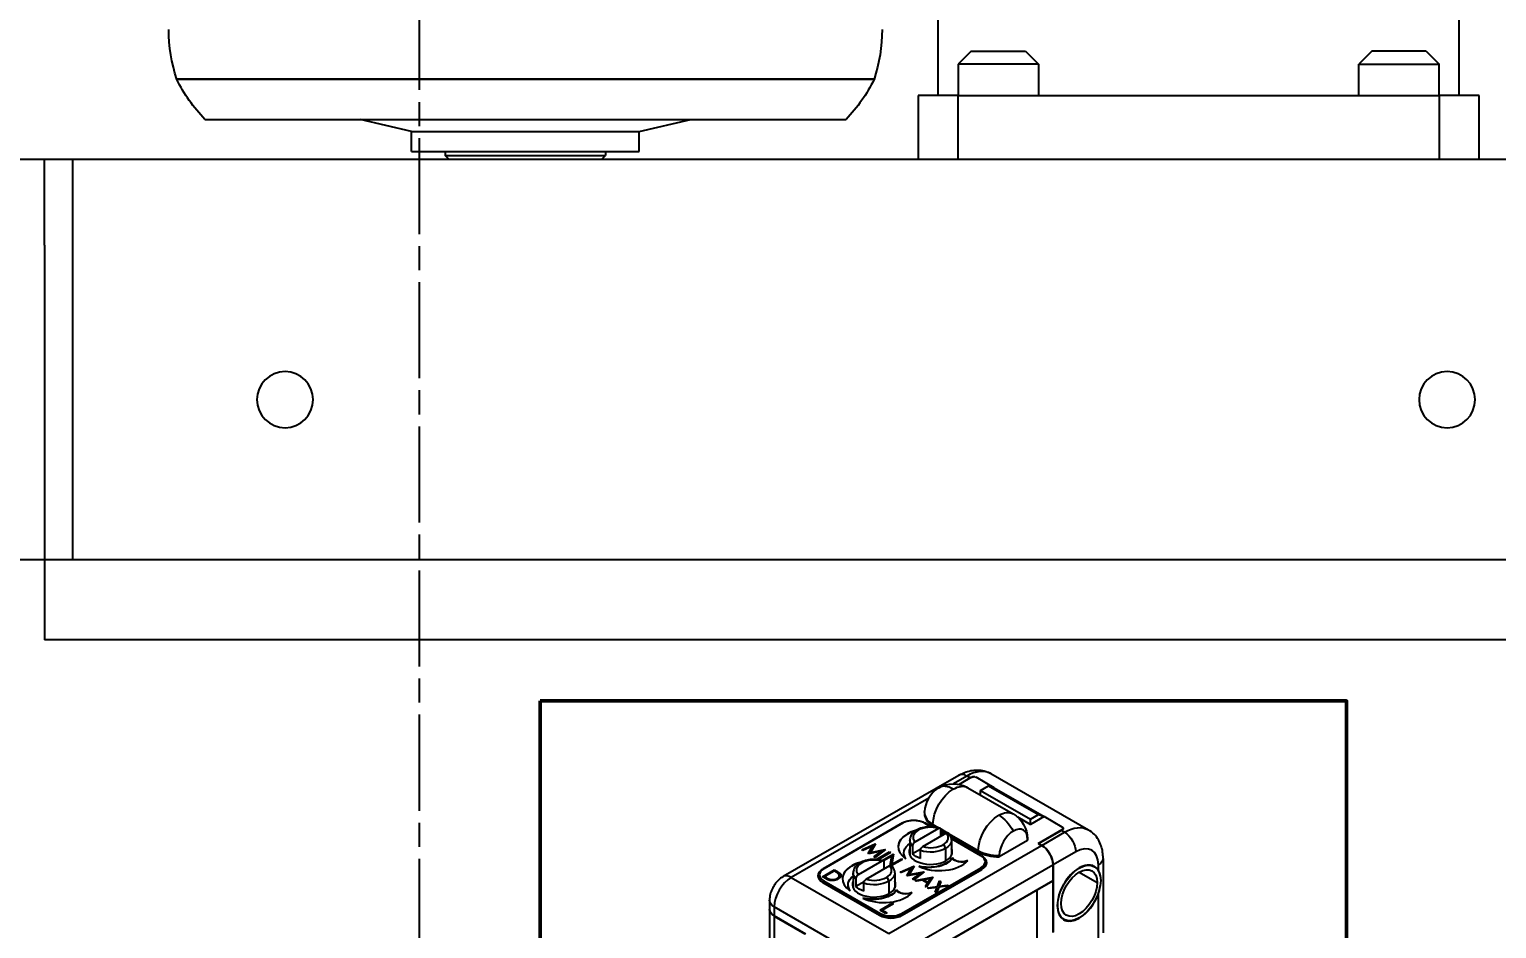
# Model space of a CAD drawing. Header units: millimetres. Extents: x -383313 to -161684, y -117025 to 99224.
# Drawn here: x -343340.9 to -343157.8, y -8538.1 to -8425.8 of the extents above; entities that cross this region are included whole.
import ezdxf

# ---------------------------------------------------------------- set-up
doc = ezdxf.new("R2010")
doc.units = ezdxf.units.MM
doc.header["$MEASUREMENT"] = 0
doc.linetypes.add('AM_ISO08W050', pattern=[18, 12, -1.5, 3, -1.5])
doc.linetypes.add('DASHED', pattern=[0.75, 0.5, -0.25])
doc.layers.get('Defpoints').update_dxf_attribs({"color": 31})
for name, color, linetype in [('001__КОНСТРУКТИВ__размеры внутр.', 7, 'Continuous'), ('PV-2BB', 7, 'Continuous'), ('PV-55E8', 7, 'Continuous'), ('Робот', 30, 'Continuous')]:
    doc.layers.add(name, color=color, linetype=linetype)
doc.layers.add('AM_7', color=4, linetype='AM_ISO08W050', lineweight=25)
doc.styles.add('PSTUDIO', font='arial.ttf')
doc.dimstyles.new('PS_TICK', dxfattribs={"dimscale": 100, "dimtxt": 2.5, "dimasz": 1, "dimexe": 2, "dimexo": 2, "dimgap": 1, "dimtad": 1, "dimdec": 0, "dimzin": 0, "dimdsep": 46, "dimtxsty": 'PSTUDIO', "dimblk": 'ARCHTICK', "dimcen": 2, "dimdle": 1.5, "dimse1": 1, "dimse2": 1, "dimadec": 0, "dimazin": 0, "dimtfac": 1, "dimtdec": 0, "dimtix": 1, "dimtmove": 1, "dimatfit": 3, "dimldrblk": 'ARCHTICK', "dimfxl": 1, "dimtolj": 1, "dimtzin": 0, "dimarcsym": 0})

# ---------------------------------------------------------------- blocks, each defined once
blk = doc.blocks.new('*U123')
at = {"layer": 'PV-55E8', "color": 3}
for p, q in [((-1484.5, 526.62), (-1484.5, 536.62)), ((-1264.5, 536.62), (-1484.5, 536.62)), ((-1279.5, 526.62), (-1484.5, 526.62)), ((-1484.5, 487.32), (-1484.5, 526.62)), ((-1484.5, 487.32), (-1484.5, 476.62)), ((-1279.5, 476.62), (-1484.5, 476.62)), ((-1279.5, 476.62), (-1484.5, 476.62)), ((-1434, 476.62), (-1434.5, 476.12)), ((-1434.5, 476.12), (-1424.5, 476.12)), ((-1434.5, 475.62), (-1434.5, 476.12)), ((-1424.5, 476.12), (-1414.5, 476.12)), ((-1415, 476.62), (-1414.5, 476.12)), ((-1414.5, 475.62), (-1414.5, 476.12)), ((-1375.5, 468.62), (-1375.5, 476.62)), ((-1370.5, 476.62), (-1370.5, 468.62)), ((-1310.5, 468.62), (-1310.5, 476.62)), ((-1305.5, 476.62), (-1305.5, 468.62)), ((-1438.7, 475.62), (-1410.3, 475.62)), ((-1438.7, 475.62), (-1438.7, 473.12)), ((-1410.3, 475.62), (-1410.3, 473.12)), ((-1438.7, 473.12), (-1445.13, 471.62)), ((-1438.7, 473.12), (-1410.3, 473.12)), ((-1410.3, 473.12), (-1403.87, 471.62)), ((-1464.5, 471.62), (-1384.5, 471.62)), ((-1370.5, 468.62), (-1375.5, 468.62)), ((-1373, 468.62), (-1373, 413.62)), ((-1370.5, 464.72), (-1370.5, 468.62)), ((-1370.5, 468.62), (-1310.5, 468.62)), ((-1360.5, 464.72), (-1360.5, 468.62)), ((-1320.5, 468.62), (-1320.5, 464.72)), ((-1310.5, 468.62), (-1310.5, 464.72)), ((-1305.5, 468.62), (-1310.5, 468.62)), ((-1308, 468.62), (-1308, 441.12)), ((-1468, 466.62), (-1381, 466.62)), ((-1424.5, 466.62), (-1468, 466.62)), ((-1381, 466.62), (-1424.5, 466.62)), ((-1360.5, 464.72), (-1370.5, 464.72)), ((-1368.9, 463.12), (-1370.5, 464.72)), ((-1362.1, 463.12), (-1360.5, 464.72)), ((-1320.5, 464.72), (-1310.5, 464.72)), ((-1318.9, 463.12), (-1320.5, 464.72)), ((-1312.1, 463.12), (-1310.5, 464.72)), ((-1368.9, 463.12), (-1362.1, 463.12)), ((-1312.1, 463.12), (-1318.9, 463.12))]:
    blk.add_line(p, q, dxfattribs=at)
for centre in [(-1454.5, 506.62), (-1309.5, 506.62)]:
    blk.add_circle(centre, 3.5, dxfattribs=at)
for centre, start, end in [((-1450.06, 457.79), 136.2314, 153.7846), ((-1398.94, 457.79), 26.2154, 43.7686), ((-1449, 460.38), 161.8051, 180), ((-1400, 460.38), 0, 18.1949)]:
    blk.add_arc(centre, 20, start, end, dxfattribs=at)
blk = doc.blocks.new('A$Cdbab0bab')
at = {"color": 3}
for p, q in [((0, 478), (0, 520)), ((0, 520), (470, 520)), ((0, 470), (0, 478)), ((0, 470), (1865, 470))]:
    blk.add_line(p, q, dxfattribs=at)
blk = doc.blocks.new('Робот ABB IRB660_3.15 (сверху)')
at = {"layer": 'Робот'}
blk.add_circle((0, 0), 3150, dxfattribs=at)
blk = doc.blocks.new('A$Cd2819ec4')
at = {"layer": 'AM_7'}
blk.add_line((707, 0), (-708.67, 0), dxfattribs=at)
blk = doc.blocks.new('_ArchTick')
at = {"color": 0, "linetype": 'ByBlock', "const_width": 0.15}
blk.add_lwpolyline([(-0.5, -0.5), (0.5, 0.5)], dxfattribs=at)
blk = doc.blocks.new('*D253')
at = {"layer": '001__КОНСТРУКТИВ__размеры внутр.', "color": 0, "lineweight": -2, "ltscale": 100, "transparency": 16777216}
blk.add_line((-345485.51, -9217.13), (-343185.51, -9217.13), dxfattribs=at)
at = {"layer": 'Defpoints', "color": 0, "ltscale": 100, "transparency": 16777216}
for p in [(-345335.51, -8492.09), (-343335.51, -8492.09), (-343335.51, -9217.13)]:
    blk.add_point(p, dxfattribs=at)
at = {"layer": '001__КОНСТРУКТИВ__размеры внутр.', "color": 0, "lineweight": -2, "ltscale": 100, "transparency": 16777216, "xscale": 100, "yscale": 100, "zscale": 100, "rotation": 180}
blk.add_blockref('_ArchTick', (-345335.51, -9217.13), dxfattribs=at)
at = {"layer": '001__КОНСТРУКТИВ__размеры внутр.', "color": 0, "lineweight": -2, "ltscale": 100, "transparency": 16777216, "xscale": 100, "yscale": 100, "zscale": 100}
blk.add_blockref('_ArchTick', (-343335.51, -9217.13), dxfattribs=at)
at = {"layer": '001__КОНСТРУКТИВ__размеры внутр.', "color": 0, "ltscale": 100, "transparency": 16777216, "insert": (-344335.51, -8989.49), "char_height": 250, "attachment_point": 5, "style": 'PSTUDIO'}
blk.add_mtext('\\A1;2000', dxfattribs=at)
blk = doc.blocks.new('*U231')
at = {"layer": 'PV-2BB'}
for p, q in [((1321.006, 74.7, 1395.706), (1313.102, 66.796, 1379.898)), ((1321.046, 74.326, 1395.372), (1313.116, 66.396, 1379.512)), ((1321.242, 74.937, 1396.179), (1321.009, 74.703, 1395.712)), ((1321.046, 74.326, 1395.372), (1321.946, 72.527, 1394.473)), ((1321.283, 74.563, 1395.846), (1321.049, 74.33, 1395.379)), ((1321.983, 72.463, 1394.446), (1321.049, 74.33, 1395.379)), ((1324.149, 68.83, 1392.979), (1321.283, 74.563, 1395.846)), ((1331.443, 70.44, 1401.883), (1322.449, 74.937, 1397.386)), ((1330.876, 70.516, 1401.392), (1322.783, 74.563, 1397.346)), ((1322.783, 74.563, 1397.346), (1325.649, 68.83, 1394.479)), ((1324.016, 73.41, 1397.426), (1324.009, 73.403, 1397.412)), ((1329.083, 71.039, 1400.122), (1324.416, 73.373, 1397.789)), ((1329.109, 71.01, 1400.119), (1324.443, 73.343, 1397.786)), ((1324.056, 73.036, 1397.092), (1324.049, 73.03, 1397.079)), ((1324.049, 73.03, 1397.079), (1325.716, 69.696, 1395.412)), ((1325.723, 69.703, 1395.426), (1324.056, 73.036, 1397.092)), ((1324.136, 73.036, 1397.172), (1325.803, 69.703, 1395.506)), ((1324.285, 72.985, 1397.27), (1324.175, 73.204, 1397.379)), ((1324.175, 73.204, 1397.379), (1324.881, 72.851, 1397.732)), ((1324.182, 73.191, 1397.373), (1324.874, 72.845, 1397.719)), ((1324.273, 73.098, 1397.371), (1324.279, 73.104, 1397.384)), ((1324.273, 73.098, 1397.371), (1324.313, 73.017, 1397.33)), ((1324.84, 72.824, 1397.664), (1324.279, 73.104, 1397.384)), ((1324.279, 73.104, 1397.384), (1324.32, 73.023, 1397.343)), ((1324.313, 73.017, 1397.33), (1324.32, 73.023, 1397.343)), ((1324.432, 72.806, 1397.238), (1324.439, 72.813, 1397.252)), ((1324.771, 72.51, 1397.28), (1324.777, 72.516, 1397.294)), ((1324.865, 72.774, 1397.64), (1324.84, 72.824, 1397.664)), ((1324.874, 72.845, 1397.719), (1324.881, 72.851, 1397.732)), ((1324.874, 72.845, 1397.719), (1324.946, 72.702, 1397.648)), ((1324.881, 72.851, 1397.732), (1324.952, 72.709, 1397.661)), ((1324.938, 72.484, 1397.422), (1324.945, 72.491, 1397.435)), ((1324.946, 72.702, 1397.648), (1324.952, 72.709, 1397.661)), ((1325.032, 72.491, 1397.523), (1325.039, 72.498, 1397.536)), ((1325.091, 71.859, 1396.95), (1325.098, 71.866, 1396.964)), ((1325.63, 71.949, 1397.579), (1325.244, 71.563, 1396.807)), ((1325.598, 71.68, 1397.278), (1325.398, 71.48, 1396.878)), ((1325.883, 71.238, 1397.121), (1325.398, 71.48, 1396.878)), ((1325.738, 72.184, 1397.922), (1325.745, 72.191, 1397.936)), ((1327.195, 70.982, 1398.177), (1325.804, 71.677, 1397.481)), ((1326.626, 72.096, 1398.723), (1326.595, 72.16, 1398.754)), ((1326.595, 72.16, 1398.754), (1327.347, 71.714, 1399.061)), ((1326.602, 72.145, 1398.747), (1327.34, 71.707, 1399.047)), ((1327.169, 71.774, 1398.943), (1326.626, 72.096, 1398.723)), ((1326.788, 71.773, 1398.561), (1327.169, 71.774, 1398.943)), ((1326.795, 71.759, 1398.554), (1326.788, 71.773, 1398.561)), ((1326.791, 71.766, 1398.558), (1327.162, 71.768, 1398.93)), ((1327.43, 71.25, 1398.68), (1326.795, 71.759, 1398.554)), ((1326.911, 71.696, 1398.608), (1326.918, 71.703, 1398.621)), ((1326.911, 71.696, 1398.608), (1327.631, 71.12, 1398.751)), ((1327.351, 71.705, 1399.056), (1326.918, 71.703, 1398.621)), ((1326.918, 71.703, 1398.621), (1327.642, 71.123, 1398.765)), ((1326.988, 71.373, 1398.361), (1326.956, 71.437, 1398.393)), ((1326.956, 71.437, 1398.393), (1327.43, 71.25, 1398.68)), ((1326.962, 71.425, 1398.387), (1327.424, 71.244, 1398.667)), ((1327.162, 71.768, 1398.93), (1327.169, 71.774, 1398.943)), ((1327.34, 71.707, 1399.047), (1327.347, 71.714, 1399.061)), ((1327.34, 71.707, 1399.047), (1327.341, 71.705, 1399.046)), ((1327.347, 71.714, 1399.061), (1327.351, 71.705, 1399.056)), ((1325.631, 71.014, 1396.645), (1325.831, 71.214, 1397.045)), ((1326.038, 71.211, 1397.248), (1327.428, 70.515, 1397.943)), ((1327.647, 71.114, 1398.761), (1326.988, 71.373, 1398.361)), ((1327.06, 71.228, 1398.289), (1327.766, 70.875, 1398.641)), ((1327.092, 71.165, 1398.257), (1327.06, 71.228, 1398.289)), ((1327.067, 71.215, 1398.282), (1327.759, 70.869, 1398.628)), ((1327.798, 70.812, 1398.61), (1327.092, 71.165, 1398.257)), ((1327.101, 70.679, 1397.78), (1327.267, 70.846, 1398.113)), ((1327.225, 70.983, 1398.208), (1327.875, 70.658, 1398.533)), ((1327.236, 70.967, 1398.204), (1327.868, 70.652, 1398.52)), ((1327.755, 70.671, 1398.425), (1327.275, 70.91, 1398.186)), ((1327.424, 71.244, 1398.667), (1327.43, 71.25, 1398.68)), ((1327.458, 70.497, 1397.956), (1327.755, 70.671, 1398.425)), ((1327.46, 70.496, 1397.956), (1327.748, 70.664, 1398.412)), ((1327.881, 70.645, 1398.526), (1327.559, 70.457, 1398.015)), ((1327.637, 71.118, 1398.755), (1327.642, 71.123, 1398.765)), ((1327.642, 71.123, 1398.765), (1327.647, 71.114, 1398.761)), ((1327.748, 70.664, 1398.412), (1327.755, 70.671, 1398.425)), ((1327.759, 70.869, 1398.628), (1327.766, 70.875, 1398.641)), ((1327.759, 70.869, 1398.628), (1327.784, 70.819, 1398.603)), ((1327.766, 70.875, 1398.641), (1327.798, 70.812, 1398.61)), ((1327.868, 70.652, 1398.52), (1327.875, 70.658, 1398.533)), ((1327.868, 70.652, 1398.52), (1327.873, 70.64, 1398.514)), ((1327.875, 70.658, 1398.533), (1327.881, 70.645, 1398.526)), ((1329.011, 70.54, 1399.551), (1329.018, 70.546, 1399.564)), ((1325.723, 69.703, 1395.426), (1325.716, 69.696, 1395.412)), ((1325.877, 69.8, 1395.678), (1326.583, 69.448, 1396.03)), ((1326.045, 69.466, 1395.51), (1325.877, 69.8, 1395.678)), ((1325.884, 69.787, 1395.671), (1326.576, 69.441, 1396.017)), ((1325.975, 69.694, 1395.669), (1325.981, 69.701, 1395.682)), ((1325.975, 69.694, 1395.669), (1326.104, 69.436, 1395.54)), ((1326.614, 69.384, 1395.999), (1325.981, 69.701, 1395.682)), ((1325.981, 69.701, 1395.682), (1326.117, 69.43, 1395.547)), ((1326.983, 70.163, 1397.146), (1326.666, 69.847, 1396.513)), ((1327.469, 70.11, 1397.579), (1327.083, 69.725, 1396.807)), ((1327.105, 69.59, 1396.694), (1327.111, 69.597, 1396.708)), ((1328.146, 70.116, 1398.261), (1327.513, 70.432, 1397.945)), ((1327.552, 70.45, 1398.002), (1327.559, 70.457, 1398.015)), ((1327.552, 70.45, 1398.002), (1328.108, 70.172, 1398.28)), ((1327.559, 70.457, 1398.015), (1328.114, 70.179, 1398.293)), ((1327.763, 69.824, 1397.587), (1327.731, 69.888, 1397.618)), ((1327.731, 69.888, 1397.618), (1328.483, 69.442, 1397.925)), ((1327.738, 69.873, 1397.611), (1328.476, 69.435, 1397.911)), ((1328.305, 69.502, 1397.807), (1327.763, 69.824, 1397.587)), ((1328.108, 70.172, 1398.28), (1328.114, 70.179, 1398.293)), ((1328.108, 70.172, 1398.28), (1328.133, 70.122, 1398.255)), ((1328.114, 70.179, 1398.293), (1328.146, 70.116, 1398.261)), ((1328.364, 70.215, 1398.579), (1328.371, 70.221, 1398.592)), ((1328.964, 70.282, 1399.246), (1328.578, 69.896, 1398.474)), ((1328.931, 70.014, 1398.945), (1328.731, 69.814, 1398.545)), ((1329.217, 69.571, 1398.788), (1328.731, 69.814, 1398.545)), ((1330.528, 69.315, 1399.843), (1329.138, 70.011, 1399.148)), ((1330.221, 69.707, 1399.927), (1330.029, 70.09, 1400.119)), ((1330.254, 69.673, 1399.927), (1330.059, 70.063, 1400.122)), ((1330.31, 70.336, 1400.646), (1330.277, 70.302, 1400.579)), ((1330.383, 69.663, 1400.046), (1330.349, 69.63, 1399.979)), ((1330.349, 69.63, 1399.979), (1330.417, 69.495, 1399.912)), ((1330.383, 69.663, 1400.046), (1330.551, 69.326, 1399.877)), ((1331.449, 70.437, 1401.886), (1332.783, 69.77, 1402.553)), ((1333.116, 69.396, 1402.512), (1332.322, 69.793, 1402.115)), ((1325.649, 68.83, 1394.479), (1334.643, 64.333, 1398.976)), ((1326.117, 69.43, 1395.547), (1326.045, 69.466, 1395.51)), ((1326.576, 69.441, 1396.017), (1326.583, 69.448, 1396.03)), ((1326.576, 69.441, 1396.017), (1326.601, 69.391, 1395.992)), ((1326.583, 69.448, 1396.03), (1326.614, 69.384, 1395.999)), ((1326.723, 68.703, 1395.426), (1326.716, 68.696, 1395.412)), ((1326.716, 68.696, 1395.412), (1331.383, 66.363, 1397.746)), ((1326.723, 68.783, 1395.506), (1331.389, 66.45, 1397.839)), ((1331.389, 66.37, 1397.759), (1326.723, 68.703, 1395.426)), ((1327.924, 69.501, 1397.425), (1328.305, 69.502, 1397.807)), ((1327.931, 69.487, 1397.418), (1327.924, 69.501, 1397.425)), ((1327.927, 69.494, 1397.422), (1328.298, 69.496, 1397.794)), ((1328.566, 68.978, 1397.544), (1327.931, 69.487, 1397.418)), ((1328.047, 69.424, 1397.472), (1328.054, 69.431, 1397.485)), ((1328.047, 69.424, 1397.472), (1328.767, 68.848, 1397.615)), ((1328.487, 69.433, 1397.92), (1328.054, 69.431, 1397.485)), ((1328.054, 69.431, 1397.485), (1328.778, 68.851, 1397.629)), ((1328.124, 69.101, 1397.225), (1328.092, 69.164, 1397.257)), ((1328.092, 69.164, 1397.257), (1328.566, 68.978, 1397.544)), ((1328.098, 69.153, 1397.251), (1328.56, 68.971, 1397.531)), ((1328.783, 68.842, 1397.625), (1328.124, 69.101, 1397.225)), ((1328.204, 68.941, 1397.145), (1328.169, 69.01, 1397.18)), ((1328.169, 69.01, 1397.18), (1329.042, 68.323, 1397.365)), ((1328.179, 68.991, 1397.17), (1329.036, 68.316, 1397.352)), ((1328.484, 68.721, 1397.205), (1328.204, 68.941, 1397.145)), ((1328.298, 69.496, 1397.794), (1328.305, 69.502, 1397.807)), ((1328.476, 69.435, 1397.911), (1328.483, 69.442, 1397.925)), ((1328.476, 69.435, 1397.911), (1328.477, 69.433, 1397.91)), ((1328.483, 69.442, 1397.925), (1328.487, 69.433, 1397.92)), ((1328.644, 68.401, 1397.045), (1328.484, 68.721, 1397.205)), ((1328.56, 68.971, 1397.531), (1328.566, 68.978, 1397.544)), ((1328.773, 68.846, 1397.619), (1328.778, 68.851, 1397.629)), ((1328.778, 68.851, 1397.629), (1328.783, 68.842, 1397.625)), ((1328.965, 69.347, 1398.312), (1329.165, 69.547, 1398.712)), ((1329.371, 69.544, 1398.915), (1330.761, 68.849, 1399.61)), ((1330.434, 69.012, 1399.446), (1330.601, 69.179, 1399.78)), ((1330.613, 68.923, 1399.536), (1330.523, 69.102, 1399.625)), ((1330.635, 68.912, 1399.547), (1330.534, 69.113, 1399.647)), ((1330.583, 69.162, 1399.745), (1330.733, 68.863, 1399.596)), ((1330.614, 69.201, 1399.814), (1330.803, 68.822, 1399.625)), ((1330.858, 68.712, 1399.57), (1331.716, 66.996, 1398.712)), ((1333.213, 69.203, 1402.416), (1332.554, 69.532, 1402.086)), ((1333.283, 69.163, 1402.446), (1332.561, 69.524, 1402.085)), ((1332.856, 69.063, 1401.918), (1334.189, 66.396, 1400.585)), ((1333.213, 69.203, 1402.416), (1333.116, 69.396, 1402.512)), ((1333.283, 69.163, 1402.446), (1333.285, 69.166, 1402.451)), ((1334.016, 67.896, 1401.912), (1333.483, 68.963, 1402.446)), ((1334.643, 63.333, 1397.976), (1325.649, 67.83, 1393.479)), ((1328.504, 68.341, 1396.845), (1328.47, 68.41, 1396.879)), ((1328.47, 68.41, 1396.879), (1328.644, 68.401, 1397.045)), ((1328.473, 68.403, 1396.876), (1328.637, 68.394, 1397.031)), ((1329.047, 68.314, 1397.361), (1328.504, 68.341, 1396.845)), ((1328.565, 68.218, 1396.784), (1328.529, 68.291, 1396.82)), ((1328.529, 68.291, 1396.82), (1329.004, 67.881, 1396.885)), ((1328.54, 68.269, 1396.809), (1328.997, 67.874, 1396.872)), ((1328.965, 67.873, 1396.838), (1328.565, 68.218, 1396.784)), ((1328.567, 68.644, 1397.21), (1328.573, 68.65, 1397.224)), ((1328.567, 68.644, 1397.21), (1328.693, 68.392, 1397.084)), ((1328.573, 68.65, 1397.224), (1328.699, 68.398, 1397.098)), ((1328.907, 68.388, 1397.294), (1328.573, 68.65, 1397.224)), ((1328.637, 68.394, 1397.031), (1328.644, 68.401, 1397.045)), ((1328.693, 68.392, 1397.084), (1328.699, 68.398, 1397.098)), ((1328.693, 68.392, 1397.084), (1328.9, 68.381, 1397.281)), ((1328.699, 68.398, 1397.098), (1328.907, 68.388, 1397.294)), ((1328.759, 67.831, 1396.59), (1328.965, 67.873, 1396.838)), ((1328.796, 67.758, 1396.553), (1328.759, 67.831, 1396.59)), ((1328.762, 67.826, 1396.587), (1328.958, 67.866, 1396.825)), ((1329.04, 67.808, 1396.848), (1328.796, 67.758, 1396.553)), ((1328.9, 68.381, 1397.281), (1328.907, 68.388, 1397.294)), ((1328.958, 67.866, 1396.825), (1328.965, 67.873, 1396.838)), ((1328.997, 67.874, 1396.872), (1329.232, 67.923, 1397.155)), ((1328.997, 67.874, 1396.872), (1329.004, 67.881, 1396.885)), ((1329.004, 67.881, 1396.885), (1329.239, 67.929, 1397.168)), ((1329.036, 68.316, 1397.352), (1329.042, 68.323, 1397.365)), ((1329.036, 68.316, 1397.352), (1329.037, 68.314, 1397.351)), ((1329.497, 67.414, 1396.911), (1329.04, 67.808, 1396.848)), ((1329.042, 68.323, 1397.365), (1329.047, 68.314, 1397.361)), ((1329.073, 67.809, 1396.882), (1329.079, 67.816, 1396.895)), ((1329.073, 67.809, 1396.882), (1329.454, 67.48, 1396.934)), ((1329.276, 67.856, 1397.132), (1329.079, 67.816, 1396.895)), ((1329.079, 67.816, 1396.895), (1329.46, 67.487, 1396.947)), ((1329.232, 67.923, 1397.155), (1329.239, 67.929, 1397.168)), ((1329.232, 67.923, 1397.155), (1329.266, 67.854, 1397.121)), ((1329.239, 67.929, 1397.168), (1329.276, 67.856, 1397.132)), ((1330.316, 68.496, 1398.812), (1330, 68.18, 1398.18)), ((1330.378, 67.945, 1398.323), (1330.384, 67.952, 1398.336)), ((1330.802, 68.444, 1399.246), (1330.416, 68.058, 1398.474)), ((1331.696, 66.756, 1398.452), (1330.832, 68.483, 1399.316)), ((1331.726, 66.73, 1398.456), (1330.841, 68.5, 1399.341)), ((1330.865, 68.598, 1399.463), (1331.683, 66.963, 1398.646)), ((1333.231, 68.311, 1401.543), (1333.349, 68.43, 1401.779)), ((1333.349, 68.43, 1401.779), (1334.816, 65.496, 1400.312)), ((1333.349, 68.43, 1401.779), (1333.816, 68.196, 1402.012)), ((1333.816, 68.196, 1402.012), (1335.283, 65.263, 1400.546)), ((1333.816, 68.196, 1402.012), (1334.016, 67.896, 1401.912)), ((1334.016, 67.896, 1401.912), (1335.483, 64.963, 1400.446)), ((1334.237, 68.396, 1402.634), (1337.104, 62.663, 1399.767)), ((1324.913, 67.593, 1392.506), (1333.313, 63.393, 1396.706)), ((1334.243, 62.933, 1397.176), (1324.916, 67.596, 1392.512)), ((1329.454, 67.48, 1396.934), (1329.46, 67.487, 1396.947)), ((1329.454, 67.48, 1396.934), (1329.479, 67.429, 1396.908)), ((1329.46, 67.487, 1396.947), (1329.497, 67.414, 1396.911)), ((1331.716, 66.996, 1398.712), (1331.683, 66.963, 1398.646)), ((1331.389, 66.37, 1397.759), (1331.383, 66.363, 1397.746)), ((1331.763, 66.329, 1398.092), (1331.757, 66.322, 1398.079)), ((1332.519, 65.945, 1398.464), (1332.486, 65.911, 1398.397)), ((1334.146, 65.081, 1399.227), (1332.486, 65.911, 1398.397)), ((1334.305, 66.119, 1400.424), (1334.683, 65.363, 1400.046)), ((1334.146, 65.081, 1399.227), (1334.179, 65.115, 1399.294)), ((1334.189, 65.123, 1399.312), (1334.156, 65.09, 1399.246)), ((1334.683, 65.363, 1400.046), (1334.816, 65.496, 1400.312)), ((1335.483, 64.963, 1400.446), (1334.683, 65.363, 1400.046)), ((1334.816, 65.496, 1400.312), (1335.283, 65.263, 1400.546)), ((1335.283, 65.263, 1400.546), (1335.483, 64.963, 1400.446)), ((1334.543, 64.533, 1399.076), (1334.643, 64.333, 1398.976)), ((1334.543, 64.533, 1399.076), (1335.949, 63.83, 1399.779)), ((1334.549, 64.52, 1399.069), (1334.553, 64.523, 1399.076)), ((1334.553, 64.523, 1399.076), (1335.886, 63.856, 1399.742)), ((1334.553, 64.523, 1399.076), (1334.649, 64.33, 1398.979)), ((1334.649, 64.33, 1398.979), (1335.983, 63.663, 1399.646)), ((1336.016, 63.896, 1399.912), (1335.483, 64.963, 1400.446)), ((1332, 62.08, 1394.08), (1333.313, 63.393, 1396.706)), ((1332.006, 62.077, 1394.083), (1333.319, 63.39, 1396.709)), ((1334.649, 63.33, 1397.979), (1332.933, 61.613, 1394.547)), ((1333.313, 63.393, 1396.706), (1333.309, 63.4, 1396.709)), ((1333.316, 63.396, 1396.712), (1333.319, 63.39, 1396.709)), ((1333.319, 63.39, 1396.709), (1334.239, 62.93, 1397.169)), ((1334.643, 63.333, 1397.976), (1334.243, 62.933, 1397.176)), ((1335.983, 62.663, 1398.646), (1334.649, 63.33, 1397.979)), ((1335.983, 63.663, 1399.646), (1335.886, 63.856, 1399.742)), ((1335.949, 63.83, 1399.779), (1335.946, 63.826, 1399.771)), ((1336.024, 63.821, 1399.846), (1336.005, 63.802, 1399.807)), ((1334.239, 62.93, 1397.169), (1332.926, 61.616, 1394.542)), ((1334.236, 62.936, 1397.172), (1334.239, 62.93, 1397.169)), ((1333.733, 61.476, 1395.209), (1333.739, 61.463, 1395.202)), ((1333.809, 62.11, 1395.919), (1333.816, 62.096, 1395.912)), ((1335.616, 61.996, 1397.612), (1336.149, 60.93, 1397.079)), ((1336.42, 61.476, 1397.896), (1336.426, 61.463, 1397.889)), ((1334.436, 60.836, 1395.272), (1334.443, 60.823, 1395.266)), ((1334.715, 59.395, 1394.11), (1335.919, 60.599, 1396.517)), ((1337.023, 61.289, 1398.312), (1335.123, 59.389, 1394.512)), ((1336.436, 60.938, 1397.374), (1336.429, 60.93, 1397.36)), ((1336.514, 61.194, 1397.707), (1336.649, 61.33, 1397.979))]:
    blk.add_line(p, q, dxfattribs=at)
at = {"layer": 'PV-2BB', "extrusion": (0.57735, 0.57735, -0.57735)}
for centre, start, end in [((-892.736, 1715.434), 0, 2.19472), ((-892.736, 1715.434), 57.80528, 60), ((-892.736, 1715.434), 60, 120), ((-895.565, 1713.801), 120, 180)]:
    blk.add_arc(centre, 1.8, start, end, dxfattribs=at)
at = {"layer": 'PV-2BB', "extrusion": (-0.57735, -0.57735, 0.57735)}
for centre, major_axis, start_param, end_param in [((1321.713, 73.993, 1395.706), (-0.707, 0.707), -0.007071, 0.785398), ((1322.283, 74.063, 1396.346), (-1.061, 0, -1.061), -2.356194, -0.785398), ((1322.449, 74.23, 1396.679), (0, 0.707, 0.707), -0.785398, 0), ((1324.716, 72.696, 1397.412), (-0.707, 0.707), 0, 0.785398), ((1324.749, 72.73, 1397.479), (-0.651, 0.651), -0.785398, 0.785398), ((1326.403, 70.874, 1397.277), (-1.397, 1.397), -0.785398, 0.715866), ((1326.396, 70.867, 1397.264), (-1.397, 1.397), -0.785398, -0.007159), ((1326.249, 70.73, 1396.979), (-0.955, 0.955), -0.273013, 2.356194), ((1326.396, 70.867, 1397.264), (-1.397, 1.397), -1.083985, -0.785398), ((1326.403, 70.874, 1397.277), (-1.397, 1.397), -1.103015, -0.785398), ((1326.616, 71.096, 1397.712), (-0.778, 0.778), -2.032383, 0.461587), ((1326.687, 70.305, 1396.993), (1.397, -1.397), -2.286662, -0.467781), ((1326.616, 71.096, 1397.712), (0.778, -0.778), -2.032383, -0.785398), ((1326.616, 71.096, 1397.712), (0.778, -0.778), -0.785398, 0.461587), ((1329.676, 69.229, 1398.906), (-1.397, 1.397), -0.785398, 0.715866), ((1329.67, 69.223, 1398.892), (-1.397, 1.397), -0.785398, -0.007159), ((1329.67, 69.223, 1398.892), (-1.397, 1.397), -1.083985, -0.785398), ((1329.676, 69.229, 1398.906), (-1.397, 1.397), -1.103015, -0.785398), ((1329.416, 70.396, 1399.812), (-0.651, 0.651), -2.356194, -0.785398), ((1331.149, 69.93, 1401.079), (-0.88, 0, -0.88), -2.310972, -0.830621), ((1326.383, 69.363, 1395.746), (0.707, -0.707), -2.356194, -0.785398), ((1326.416, 69.396, 1395.812), (0.651, -0.651), -2.356194, -0.785398), ((1326.249, 70.73, 1396.979), (0.955, -0.955), -0.785398, 0.273013), ((1326.916, 70.296, 1397.212), (0, 0.141, 0.141), -2.356194, -0.785398), ((1329.583, 69.063, 1398.646), (-0.955, 0.955), -0.273013, 2.356194), ((1329.949, 69.43, 1399.379), (-0.778, 0.778), -2.032383, 0.461587), ((1331.549, 69.03, 1400.579), (-1.273, 1.273), 0, 0.785398), ((1331.583, 69.063, 1400.646), (-1.273, 1.273), 0, 0.785398), ((1331.449, 69.73, 1401.179), (0, 0.707, 0.707), -0.313001, 0.007071), ((1331.583, 69.063, 1400.646), (0, 1.273, 1.273), -0.785398, 0), ((1332.783, 69.063, 1401.846), (0, 0.707, 0.707), -0.785398, 0), ((1329.96, 68.661, 1398.621), (1.397, -1.397), -2.286662, -0.467781), ((1329.949, 69.43, 1399.379), (0.778, -0.778), -2.032383, -0.785398), ((1329.949, 69.43, 1399.379), (0.778, -0.778), -0.785398, 0.461587), ((1330.249, 68.63, 1398.879), (0, 0.141, 0.141), -2.356194, -0.785398), ((1332.116, 68.396, 1400.512), (2.121, 0, 2.121), 0, 0.785398), ((1332.213, 68.203, 1400.416), (-2.121, 0, -2.121), -2.392869, -2.356194), ((1333.349, 69.03, 1402.379), (-0.141, 0.141), -2.356194, -0.785398), ((1329.583, 69.063, 1398.646), (0.955, -0.955), -0.785398, 0.273013), ((1332.883, 66.363, 1399.246), (1.273, -1.273), -2.356194, -1.549185), ((1332.916, 66.396, 1399.312), (1.273, -1.273), -2.356194, -1.549185), ((1331.049, 67.03, 1398.079), (0.707, -0.707), -0.785398, 0), ((1331.083, 67.063, 1398.146), (0.651, -0.651), -0.785398, 0.785398), ((1333.349, 65.53, 1398.879), (-0.88, 0, -0.88), -2.356194, -0.785398), ((1333.349, 65.53, 1398.879), (0.88, 0, 0.88), -0.785398, 0.785398), ((1332.883, 66.363, 1399.246), (1.273, -1.273), -0.021612, 0), ((1332.916, 66.396, 1399.312), (1.273, -1.273), -0.021612, 0), ((1334.316, 63.996, 1398.312), (0, 0.707, 0.707), -2.356194, -0.785398), ((1335.883, 63.963, 1399.846), (0.141, -0.141), -0.785398, 0.785398), ((1335.083, 61.463, 1396.546), (-1.358, 0, -1.358), -2.356194, 0.785398), ((1335.316, 61.996, 1397.312), (1.414, 0, 1.414), -0.785398, 0.785398), ((1335.076, 61.476, 1396.552), (-1.344, 0, -1.344), -0.780149, 0), ((1335.076, 61.476, 1396.552), (-1.358, 0, -1.358), 0.007366, 0.785398), ((1335.076, 61.476, 1396.552), (1.344, 0, 1.344), 0, 0.780149), ((1335.083, 61.463, 1396.546), (1.358, 0, 1.358), -0.301992, 0.785398), ((1335.076, 61.476, 1396.552), (1.358, 0, 1.358), -0.637352, -0.007366), ((1335.076, 61.476, 1396.552), (1.358, 0, 1.358), -2.356194, -2.350972), ((1335.083, 61.463, 1396.546), (1.358, 0, 1.358), -2.356194, -1.268805)]:
    blk.add_ellipse(centre, major_axis=major_axis, ratio=0.57735, start_param=start_param, end_param=end_param, dxfattribs=at)
at = {"layer": 'PV-2BB', "extrusion": (0.57735, 0.57735, -0.57735)}
for centre, major_axis, start_param, end_param in [((1321.716, 73.996, 1395.712), (-0.707, 0.707), -0.785398, 0), ((1321.949, 74.23, 1396.179), (-0.707, 0.707), -0.785398, 0), ((1324.723, 72.703, 1397.426), (-0.707, 0.707), -0.785398, 0), ((1324.416, 73.316, 1397.732), (0, 0.0566, 0.0566), 0, 0.785398), ((1324.109, 73.01, 1397.119), (0.0566, 0, 0.0566), -2.356194, -0.785398), ((1326.203, 70.761, 1396.964), (-1.105, 1.105), -0.416335, 0.648715), ((1326.196, 70.754, 1396.95), (-1.105, 1.105), -0.377771, 0), ((1326.349, 70.83, 1397.179), (-0.919, 0.919), -1.057992, -0.512804), ((1326.549, 71.03, 1397.579), (-0.919, 0.919), -0.512804, 0), ((1326.434, 71.494, 1397.928), (-0.431, 0.431), 0.387595, 0.678916), ((1326.203, 70.761, 1396.964), (1.105, -1.105), 0.354922, 1.987131), ((1326.196, 70.754, 1396.95), (1.105, -1.105), 0.354922, 1.940135), ((1326.549, 71.03, 1397.579), (-0.919, 0.919), -2.356194, -1.057992), ((1329.083, 70.983, 1400.066), (0, 0.0566, 0.0566), 0, 0.785398), ((1325.776, 69.676, 1395.452), (0.0566, 0, 0.0566), -2.356194, -0.785398), ((1326.389, 69.37, 1395.759), (-0.707, 0.707), -2.356194, -0.785398), ((1326.549, 71.03, 1397.579), (0.919, -0.919), 0, 0.785398), ((1327.559, 69.224, 1396.783), (-0.431, 0.431), -2.198855, -0.313608), ((1327.566, 69.231, 1396.796), (-0.431, 0.431), -2.249712, -0.313608), ((1329.476, 69.116, 1398.592), (-1.105, 1.105), -0.416335, 0.70822), ((1329.469, 69.11, 1398.579), (-1.105, 1.105), -0.377771, 0), ((1329.683, 69.163, 1398.846), (-0.919, 0.919), -1.057992, -0.512804), ((1329.883, 69.363, 1399.246), (-0.919, 0.919), -0.512804, 0), ((1329.707, 69.849, 1399.556), (0.431, -0.431), -2.742389, -2.462677), ((1330.003, 70.063, 1400.066), (0.0566, 0, 0.0566), -0.785398, 0), ((1331.583, 69.063, 1400.646), (1.273, 0, 1.273), -2.356194, -0.785398), ((1331.443, 69.733, 1401.176), (0, 0.707, 0.707), 0, 0.312847), ((1331.583, 69.063, 1400.646), (1.273, 0, 1.273), -0.785398, 0), ((1326.696, 68.756, 1395.452), (0, -0.0566, -0.0566), -2.356194, -0.785398), ((1329.476, 69.116, 1398.592), (1.105, -1.105), 0.354922, 1.987131), ((1329.469, 69.11, 1398.579), (1.105, -1.105), 0.354922, 1.940135), ((1329.883, 69.363, 1399.246), (-0.919, 0.919), -2.356194, -1.057992), ((1329.883, 69.363, 1399.246), (0.919, -0.919), 0, 0.785398), ((1330.832, 67.58, 1398.412), (-0.431, 0.431), -2.198855, -0.313608), ((1330.839, 67.586, 1398.425), (-0.431, 0.431), -2.249712, -0.313608), ((1332.916, 66.396, 1399.312), (1.273, 0, 1.273), -2.356194, -0.785398), ((1332.916, 66.396, 1399.312), (1.273, 0, 1.273), -0.785398, 0), ((1332.916, 66.396, 1399.312), (0, -1.273, -1.273), -2.356194, -1.549185), ((1331.363, 66.423, 1397.786), (0, -0.0566, -0.0566), -2.356194, -0.785398), ((1331.056, 67.036, 1398.092), (0.707, -0.707), 0, 0.785398), ((1331.669, 66.73, 1398.399), (0.0566, 0, 0.0566), -0.785398, 0), ((1334.309, 64, 1398.309), (0, -0.707, -0.707), -2.356194, -0.785398), ((1334.886, 62.856, 1397.742), (2.121, 0, 2.121), -0.785398, -0.748723), ((1335.649, 63.33, 1398.979), (0, -0.707, -0.707), -2.356194, -0.785398), ((1334.983, 62.663, 1397.646), (2.121, 0, 2.121), -0.785398, 0), ((1335.083, 61.463, 1396.546), (1.344, 0, 1.344), -2.356194, 0.785398), ((1335.083, 61.463, 1396.546), (1.131, 0, 1.131), -2.356194, 0.785398), ((1335.083, 61.463, 1396.546), (-1.344, 0, -1.344), -2.356194, 0.785398), ((1335.083, 61.463, 1396.546), (-1.131, 0, -1.131), -2.356194, 0.785398), ((1336.316, 61.996, 1398.312), (0.707, -0.707), 0, 0.785398)]:
    blk.add_ellipse(centre, major_axis=major_axis, ratio=0.57735, start_param=start_param, end_param=end_param, dxfattribs=at)
at = {"layer": 'PV-2BB'}
for points, knots in [([(1322.449, 74.937, 1397.386), (1322.34, 74.991, 1397.332), (1322.24, 75.029, 1397.269), (1322.052, 75.084, 1397.136), (1321.964, 75.1, 1397.064), (1321.795, 75.117, 1396.913), (1321.716, 75.117, 1396.833), (1321.564, 75.1, 1396.665), (1321.493, 75.084, 1396.576), (1321.359, 75.029, 1396.388), (1321.297, 74.991, 1396.288), (1321.242, 74.937, 1396.179)], [4.712389, 4.712389, 4.712389, 4.712389, 5.026548, 5.026548, 5.340708, 5.340708, 5.654867, 5.654867, 5.969026, 5.969026, 6.283185, 6.283185, 6.283185, 6.283185]), ([(1324.016, 73.41, 1397.426), (1324.03, 73.424, 1397.454), (1324.048, 73.435, 1397.483), (1324.089, 73.45, 1397.539), (1324.112, 73.454, 1397.566), (1324.163, 73.454, 1397.618), (1324.191, 73.451, 1397.642), (1324.25, 73.439, 1397.689), (1324.282, 73.43, 1397.711), (1324.347, 73.405, 1397.752), (1324.381, 73.39, 1397.771), (1324.416, 73.373, 1397.789)], [0.7853982, 0.7853982, 0.7853982, 0.7853982, 0.9424778, 0.9424778, 1.0995574, 1.0995574, 1.2566371, 1.2566371, 1.4137167, 1.4137167, 1.5707963, 1.5707963, 1.5707963, 1.5707963]), ([(1324.809, 72.453, 1397.262), (1324.8, 72.458, 1397.258), (1324.783, 72.466, 1397.249), (1324.756, 72.481, 1397.238), (1324.73, 72.497, 1397.227), (1324.704, 72.514, 1397.218), (1324.678, 72.531, 1397.209), (1324.652, 72.55, 1397.202), (1324.626, 72.57, 1397.196), (1324.6, 72.591, 1397.191), (1324.575, 72.612, 1397.187), (1324.551, 72.633, 1397.184), (1324.527, 72.655, 1397.182), (1324.504, 72.677, 1397.181), (1324.483, 72.699, 1397.182), (1324.462, 72.721, 1397.183), (1324.442, 72.744, 1397.186), (1324.423, 72.767, 1397.189), (1324.404, 72.79, 1397.194), (1324.386, 72.815, 1397.201), (1324.368, 72.84, 1397.208), (1324.351, 72.867, 1397.218), (1324.334, 72.895, 1397.229), (1324.317, 72.924, 1397.241), (1324.3, 72.955, 1397.255), (1324.29, 72.975, 1397.265), (1324.285, 72.985, 1397.27)], [0, 0, 0, 0, 0.046076, 0.090797, 0.134281, 0.177005, 0.218799, 0.260135, 0.300966, 0.341496, 0.381461, 0.420134, 0.457932, 0.494759, 0.531032, 0.56696, 0.602531, 0.638141, 0.674888, 0.713498, 0.754468, 0.797837, 0.844006, 0.893083, 0.944969, 1, 1, 1, 1]), ([(1324.313, 73.017, 1397.33), (1324.319, 73.005, 1397.324), (1324.33, 72.983, 1397.313), (1324.347, 72.95, 1397.298), (1324.363, 72.92, 1397.283), (1324.379, 72.892, 1397.271), (1324.393, 72.867, 1397.26), (1324.407, 72.845, 1397.251), (1324.419, 72.825, 1397.244), (1324.428, 72.812, 1397.24), (1324.432, 72.806, 1397.238)], [0, 0, 0, 0, 0.171901, 0.330628, 0.475549, 0.606746, 0.725024, 0.829742, 0.921323, 1, 1, 1, 1]), ([(1324.32, 73.023, 1397.343), (1324.326, 73.012, 1397.338), (1324.337, 72.989, 1397.327), (1324.354, 72.957, 1397.311), (1324.37, 72.927, 1397.297), (1324.385, 72.899, 1397.284), (1324.4, 72.874, 1397.274), (1324.413, 72.851, 1397.265), (1324.426, 72.831, 1397.257), (1324.435, 72.819, 1397.253), (1324.439, 72.813, 1397.252)], [0, 0, 0, 0, 0.171901, 0.330628, 0.475549, 0.606746, 0.725024, 0.829742, 0.921323, 1, 1, 1, 1]), ([(1324.432, 72.806, 1397.238), (1324.438, 72.799, 1397.236), (1324.448, 72.784, 1397.232), (1324.466, 72.761, 1397.227), (1324.484, 72.739, 1397.223), (1324.503, 72.718, 1397.221), (1324.523, 72.697, 1397.219), (1324.543, 72.676, 1397.219), (1324.564, 72.655, 1397.22), (1324.586, 72.636, 1397.222), (1324.608, 72.617, 1397.225), (1324.631, 72.598, 1397.229), (1324.654, 72.581, 1397.235), (1324.677, 72.565, 1397.242), (1324.7, 72.549, 1397.25), (1324.724, 72.535, 1397.259), (1324.747, 72.522, 1397.269), (1324.763, 72.514, 1397.276), (1324.771, 72.51, 1397.28)], [0, 0, 0, 0, 0.062404, 0.123317, 0.183094, 0.241742, 0.300863, 0.359954, 0.419146, 0.479785, 0.541094, 0.602537, 0.66452, 0.727852, 0.79293, 0.859696, 0.928477, 1, 1, 1, 1]), ([(1324.439, 72.813, 1397.252), (1324.444, 72.805, 1397.249), (1324.455, 72.79, 1397.245), (1324.472, 72.768, 1397.24), (1324.491, 72.746, 1397.237), (1324.51, 72.724, 1397.234), (1324.529, 72.703, 1397.232), (1324.55, 72.682, 1397.232), (1324.571, 72.662, 1397.233), (1324.593, 72.642, 1397.235), (1324.615, 72.623, 1397.238), (1324.638, 72.605, 1397.243), (1324.661, 72.588, 1397.248), (1324.684, 72.571, 1397.255), (1324.707, 72.556, 1397.263), (1324.73, 72.542, 1397.272), (1324.754, 72.528, 1397.282), (1324.769, 72.52, 1397.29), (1324.777, 72.516, 1397.294)], [0, 0, 0, 0, 0.062404, 0.123317, 0.183094, 0.241742, 0.300863, 0.359954, 0.419146, 0.479785, 0.541094, 0.602537, 0.66452, 0.727852, 0.79293, 0.859696, 0.928477, 1, 1, 1, 1]), ([(1324.771, 72.51, 1397.28), (1324.779, 72.506, 1397.284), (1324.795, 72.498, 1397.293), (1324.817, 72.488, 1397.306), (1324.838, 72.481, 1397.319), (1324.858, 72.475, 1397.333), (1324.875, 72.472, 1397.347), (1324.891, 72.47, 1397.361), (1324.906, 72.47, 1397.376), (1324.918, 72.473, 1397.391), (1324.929, 72.477, 1397.406), (1324.935, 72.481, 1397.416), (1324.938, 72.484, 1397.422), (1324.938, 72.484, 1397.422)], [0, 0, 0, 0, 0.0701421, 0.1377947, 0.2031998, 0.2671393, 0.3299811, 0.3915885, 0.4530551, 0.5140826, 0.5747408, 0.6345985, 0.6405906, 0.6405906, 0.6405906, 0.6405906]), ([(1324.777, 72.516, 1397.294), (1324.785, 72.512, 1397.298), (1324.802, 72.504, 1397.306), (1324.824, 72.495, 1397.319), (1324.845, 72.487, 1397.332), (1324.864, 72.482, 1397.346), (1324.882, 72.478, 1397.36), (1324.898, 72.476, 1397.374), (1324.912, 72.477, 1397.389), (1324.925, 72.479, 1397.404), (1324.935, 72.483, 1397.419), (1324.944, 72.49, 1397.434), (1324.951, 72.498, 1397.449), (1324.956, 72.508, 1397.463), (1324.958, 72.52, 1397.478), (1324.959, 72.534, 1397.493), (1324.957, 72.55, 1397.507), (1324.955, 72.562, 1397.517), (1324.954, 72.568, 1397.521)], [0, 0, 0, 0, 0.070142, 0.137795, 0.2032, 0.267139, 0.329981, 0.391589, 0.453055, 0.514083, 0.574741, 0.634599, 0.693842, 0.753474, 0.81315, 0.874096, 0.936015, 1, 1, 1, 1]), ([(1325.039, 72.498, 1397.536), (1325.04, 72.491, 1397.531), (1325.042, 72.478, 1397.52), (1325.042, 72.461, 1397.502), (1325.039, 72.446, 1397.485), (1325.035, 72.433, 1397.467), (1325.027, 72.422, 1397.45), (1325.018, 72.413, 1397.432), (1325.006, 72.407, 1397.414), (1324.993, 72.403, 1397.396), (1324.976, 72.401, 1397.378), (1324.958, 72.402, 1397.36), (1324.938, 72.404, 1397.343), (1324.916, 72.41, 1397.326), (1324.892, 72.417, 1397.309), (1324.866, 72.427, 1397.293), (1324.838, 72.439, 1397.277), (1324.819, 72.448, 1397.267), (1324.809, 72.453, 1397.262)], [0, 0, 0, 0, 0.061542, 0.121689, 0.181146, 0.239864, 0.298688, 0.357631, 0.417586, 0.478661, 0.540404, 0.602339, 0.665116, 0.728572, 0.79366, 0.860541, 0.929239, 1, 1, 1, 1]), ([(1324.954, 72.568, 1397.521), (1324.952, 72.573, 1397.525), (1324.95, 72.583, 1397.533), (1324.943, 72.602, 1397.545), (1324.935, 72.624, 1397.558), (1324.925, 72.648, 1397.573), (1324.913, 72.675, 1397.588), (1324.899, 72.706, 1397.604), (1324.883, 72.739, 1397.622), (1324.871, 72.762, 1397.633), (1324.865, 72.774, 1397.64)], [0, 0, 0, 0, 0.084319, 0.179285, 0.286583, 0.405111, 0.535593, 0.67819, 0.832976, 1, 1, 1, 1]), ([(1324.946, 72.702, 1397.648), (1324.952, 72.69, 1397.641), (1324.963, 72.666, 1397.629), (1324.98, 72.632, 1397.611), (1324.994, 72.601, 1397.595), (1325.006, 72.573, 1397.578), (1325.015, 72.548, 1397.563), (1325.023, 72.526, 1397.549), (1325.029, 72.507, 1397.536), (1325.031, 72.496, 1397.527), (1325.032, 72.491, 1397.523)], [0, 0, 0, 0, 0.16429, 0.317407, 0.458845, 0.588746, 0.707831, 0.81577, 0.91288, 1, 1, 1, 1]), ([(1324.952, 72.709, 1397.661), (1324.958, 72.696, 1397.655), (1324.97, 72.673, 1397.643), (1324.986, 72.638, 1397.625), (1325, 72.607, 1397.608), (1325.012, 72.58, 1397.592), (1325.022, 72.555, 1397.577), (1325.03, 72.533, 1397.563), (1325.035, 72.514, 1397.549), (1325.038, 72.503, 1397.54), (1325.039, 72.498, 1397.536)], [0, 0, 0, 0, 0.16429, 0.317407, 0.458845, 0.588746, 0.707831, 0.81577, 0.91288, 1, 1, 1, 1]), ([(1325.032, 72.491, 1397.523), (1325.033, 72.484, 1397.517), (1325.035, 72.471, 1397.506), (1325.035, 72.454, 1397.489), (1325.033, 72.439, 1397.472), (1325.028, 72.426, 1397.454), (1325.023, 72.419, 1397.442), (1325.021, 72.416, 1397.437)], [0, 0, 0, 0, 0.0615421, 0.1216887, 0.1811465, 0.2398643, 0.2976972, 0.2976972, 0.2976972, 0.2976972]), ([(1325.804, 71.677, 1397.481), (1325.787, 71.686, 1397.473), (1325.764, 71.694, 1397.458), (1325.725, 71.704, 1397.429), (1325.703, 71.707, 1397.41), (1325.667, 71.707, 1397.374), (1325.648, 71.705, 1397.352), (1325.62, 71.696, 1397.316), (1325.606, 71.688, 1397.295), (1325.598, 71.68, 1397.278)], [0.09153209, 0.09153209, 0.09153209, 0.09153209, 0.09943941, 0.09943941, 0.10709754, 0.10709754, 0.11454569, 0.11454569, 0.12185109, 0.12185109, 0.12185109, 0.12185109]), ([(1327.268, 70.923, 1398.191), (1327.194, 71.029, 1398.223), (1327.109, 71.135, 1398.244), (1326.924, 71.34, 1398.264), (1326.824, 71.439, 1398.263), (1326.619, 71.619, 1398.238), (1326.513, 71.701, 1398.214), (1326.304, 71.842, 1398.146), (1326.2, 71.9, 1398.1), (1326.005, 71.983, 1397.988), (1325.913, 72.009, 1397.922), (1325.762, 72.016, 1397.778), (1325.7, 72.002, 1397.702), (1325.646, 71.963, 1397.609), (1325.638, 71.956, 1397.594), (1325.63, 71.949, 1397.579)], [3.43127, 3.43127, 3.43127, 3.43127, 3.776508, 3.776508, 4.118187, 4.118187, 4.460126, 4.460126, 4.805792, 4.805792, 5.147242, 5.147242, 5.441547, 5.441547, 5.497787, 5.497787, 5.497787, 5.497787]), ([(1325.831, 71.214, 1397.045), (1325.84, 71.222, 1397.061), (1325.853, 71.229, 1397.083), (1325.882, 71.238, 1397.12), (1325.901, 71.241, 1397.142), (1325.937, 71.24, 1397.177), (1325.96, 71.237, 1397.197), (1325.998, 71.228, 1397.225), (1326.02, 71.219, 1397.239), (1326.038, 71.211, 1397.248)], [0, 0, 0, 0, 0.0073888, 0.0073888, 0.01492491, 0.01492491, 0.0225003, 0.0225003, 0.03031907, 0.03031907, 0.03031907, 0.03031907]), ([(1327.267, 70.846, 1398.113), (1327.276, 70.854, 1398.129), (1327.281, 70.865, 1398.146), (1327.283, 70.887, 1398.17), (1327.28, 70.9, 1398.181), (1327.268, 70.924, 1398.192), (1327.257, 70.938, 1398.195), (1327.231, 70.961, 1398.192), (1327.212, 70.973, 1398.185), (1327.195, 70.982, 1398.177)], [0, 0, 0, 0, 0.00730539, 0.00730539, 0.01475355, 0.01475355, 0.02241168, 0.02241168, 0.030319, 0.030319, 0.030319, 0.030319]), ([(1327.428, 70.515, 1397.943), (1327.445, 70.507, 1397.952), (1327.464, 70.494, 1397.958), (1327.489, 70.472, 1397.962), (1327.501, 70.458, 1397.959), (1327.51, 70.441, 1397.951), (1327.513, 70.435, 1397.947), (1327.514, 70.429, 1397.943)], [0.09153209, 0.09153209, 0.09153209, 0.09153209, 0.09935086, 0.09935086, 0.10692626, 0.10692626, 0.11048654, 0.11048654, 0.11048654, 0.11048654]), ([(1329.083, 71.039, 1400.122), (1329.153, 71.004, 1400.157), (1329.227, 70.959, 1400.186), (1329.378, 70.852, 1400.23), (1329.455, 70.79, 1400.245), (1329.604, 70.656, 1400.26), (1329.676, 70.584, 1400.26), (1329.81, 70.435, 1400.245), (1329.872, 70.358, 1400.23), (1329.979, 70.207, 1400.186), (1330.024, 70.133, 1400.157), (1330.059, 70.063, 1400.122)], [1.570796, 1.570796, 1.570796, 1.570796, 1.884956, 1.884956, 2.199115, 2.199115, 2.513274, 2.513274, 2.827433, 2.827433, 3.141593, 3.141593, 3.141593, 3.141593]), ([(1327.469, 70.11, 1397.579), (1327.482, 70.124, 1397.606), (1327.494, 70.139, 1397.633), (1327.512, 70.174, 1397.686), (1327.519, 70.193, 1397.712), (1327.529, 70.234, 1397.763), (1327.532, 70.256, 1397.788), (1327.533, 70.302, 1397.835), (1327.532, 70.326, 1397.858), (1327.526, 70.376, 1397.902), (1327.521, 70.402, 1397.923), (1327.514, 70.429, 1397.943)], [2.3561945, 2.3561945, 2.3561945, 2.3561945, 2.4572091, 2.4572091, 2.5582238, 2.5582238, 2.6592385, 2.6592385, 2.7602531, 2.7602531, 2.8612678, 2.8612678, 2.8612678, 2.8612678]), ([(1329.138, 70.011, 1399.148), (1329.12, 70.019, 1399.139), (1329.097, 70.028, 1399.125), (1329.059, 70.037, 1399.096), (1329.036, 70.04, 1399.076), (1329, 70.041, 1399.041), (1328.981, 70.038, 1399.019), (1328.953, 70.029, 1398.982), (1328.94, 70.022, 1398.961), (1328.931, 70.014, 1398.945)], [0.09153209, 0.09153209, 0.09153209, 0.09153209, 0.09943941, 0.09943941, 0.10709754, 0.10709754, 0.11454569, 0.11454569, 0.12185109, 0.12185109, 0.12185109, 0.12185109]), ([(1330.601, 69.257, 1399.858), (1330.528, 69.362, 1399.89), (1330.442, 69.469, 1399.911), (1330.257, 69.674, 1399.931), (1330.158, 69.772, 1399.929), (1329.952, 69.952, 1399.905), (1329.846, 70.035, 1399.881), (1329.637, 70.175, 1399.812), (1329.534, 70.233, 1399.767), (1329.339, 70.316, 1399.655), (1329.247, 70.342, 1399.589), (1329.095, 70.349, 1399.444), (1329.034, 70.335, 1399.369), (1328.979, 70.297, 1399.276), (1328.971, 70.29, 1399.261), (1328.964, 70.282, 1399.246)], [3.43127, 3.43127, 3.43127, 3.43127, 3.776508, 3.776508, 4.118187, 4.118187, 4.460126, 4.460126, 4.805792, 4.805792, 5.147242, 5.147242, 5.441547, 5.441547, 5.497787, 5.497787, 5.497787, 5.497787]), ([(1329.165, 69.547, 1398.712), (1329.173, 69.555, 1398.728), (1329.187, 69.563, 1398.749), (1329.215, 69.571, 1398.786), (1329.235, 69.574, 1398.809), (1329.27, 69.573, 1398.844), (1329.293, 69.57, 1398.863), (1329.331, 69.561, 1398.892), (1329.353, 69.553, 1398.906), (1329.371, 69.544, 1398.915)], [0, 0, 0, 0, 0.0073888, 0.0073888, 0.01492491, 0.01492491, 0.0225003, 0.0225003, 0.03031907, 0.03031907, 0.03031907, 0.03031907]), ([(1332.783, 69.77, 1402.553), (1332.89, 69.717, 1402.606), (1332.997, 69.657, 1402.653), (1333.21, 69.522, 1402.733), (1333.317, 69.448, 1402.765), (1333.527, 69.281, 1402.809), (1333.632, 69.189, 1402.821), (1333.831, 68.987, 1402.818), (1333.927, 68.877, 1402.803), (1334.099, 68.643, 1402.742), (1334.176, 68.52, 1402.695), (1334.237, 68.396, 1402.634)], [1.5707963, 1.5707963, 1.5707963, 1.5707963, 1.727876, 1.727876, 1.8849556, 1.8849556, 2.0420352, 2.0420352, 2.1991149, 2.1991149, 2.3561945, 2.3561945, 2.3561945, 2.3561945]), ([(1330.601, 69.179, 1399.78), (1330.609, 69.187, 1399.796), (1330.615, 69.199, 1399.813), (1330.617, 69.22, 1399.837), (1330.614, 69.234, 1399.848), (1330.601, 69.258, 1399.859), (1330.59, 69.272, 1399.862), (1330.564, 69.294, 1399.858), (1330.546, 69.307, 1399.852), (1330.528, 69.315, 1399.843)], [0, 0, 0, 0, 0.00730539, 0.00730539, 0.01475355, 0.01475355, 0.02241168, 0.02241168, 0.030319, 0.030319, 0.030319, 0.030319]), ([(1330.761, 68.849, 1399.61), (1330.779, 68.84, 1399.619), (1330.797, 68.828, 1399.625), (1330.823, 68.806, 1399.628), (1330.834, 68.792, 1399.626), (1330.844, 68.774, 1399.618), (1330.846, 68.768, 1399.614), (1330.848, 68.762, 1399.61)], [0.09153209, 0.09153209, 0.09153209, 0.09153209, 0.09935086, 0.09935086, 0.10692626, 0.10692626, 0.11048654, 0.11048654, 0.11048654, 0.11048654]), ([(1330.802, 68.444, 1399.246), (1330.815, 68.457, 1399.273), (1330.827, 68.473, 1399.3), (1330.845, 68.507, 1399.353), (1330.852, 68.526, 1399.379), (1330.862, 68.567, 1399.43), (1330.865, 68.589, 1399.454), (1330.866, 68.635, 1399.502), (1330.865, 68.66, 1399.525), (1330.859, 68.71, 1399.569), (1330.854, 68.735, 1399.59), (1330.848, 68.762, 1399.61)], [2.3561945, 2.3561945, 2.3561945, 2.3561945, 2.4572091, 2.4572091, 2.5582238, 2.5582238, 2.6592385, 2.6592385, 2.7602531, 2.7602531, 2.8612678, 2.8612678, 2.8612678, 2.8612678]), ([(1333.285, 69.166, 1402.451), (1333.302, 69.157, 1402.459), (1333.321, 69.144, 1402.465), (1333.357, 69.115, 1402.472), (1333.374, 69.099, 1402.474), (1333.39, 69.083, 1402.473)], [-0.09048, -0.09048, -0.09048, -0.09048, -0.08293134, -0.08293134, -0.0763078, -0.0763078, -0.0763078, -0.0763078]), ([(1331.726, 66.73, 1398.456), (1331.744, 66.695, 1398.438), (1331.758, 66.66, 1398.419), (1331.783, 66.595, 1398.378), (1331.792, 66.564, 1398.356), (1331.804, 66.505, 1398.309), (1331.807, 66.477, 1398.284), (1331.807, 66.426, 1398.232), (1331.803, 66.402, 1398.205), (1331.788, 66.361, 1398.15), (1331.777, 66.343, 1398.121), (1331.763, 66.329, 1398.092)], [3.1415927, 3.1415927, 3.1415927, 3.1415927, 3.2986723, 3.2986723, 3.4557519, 3.4557519, 3.6128316, 3.6128316, 3.7699112, 3.7699112, 3.9269908, 3.9269908, 3.9269908, 3.9269908]), ([(1336.03, 63.861, 1399.891), (1336.033, 63.852, 1399.885), (1336.036, 63.843, 1399.879), (1336.038, 63.823, 1399.861), (1336.036, 63.813, 1399.849), (1336.025, 63.803, 1399.828), (1336.016, 63.8, 1399.816), (1335.991, 63.804, 1399.795), (1335.975, 63.81, 1399.785), (1335.959, 63.819, 1399.778)], [-0.05727375, -0.05727375, -0.05727375, -0.05727375, -0.05277285, -0.05277285, -0.04523624, -0.04523624, -0.03768758, -0.03768758, -0.03013892, -0.03013892, -0.03013892, -0.03013892]), ([(1337.023, 61.289, 1398.312), (1337.077, 61.343, 1398.419), (1337.124, 61.402, 1398.526), (1337.203, 61.537, 1398.74), (1337.235, 61.611, 1398.846), (1337.279, 61.778, 1399.057), (1337.291, 61.87, 1399.161), (1337.289, 62.072, 1399.361), (1337.274, 62.183, 1399.456), (1337.213, 62.416, 1399.629), (1337.166, 62.54, 1399.705), (1337.104, 62.663, 1399.767)], [3.1415927, 3.1415927, 3.1415927, 3.1415927, 3.2986723, 3.2986723, 3.4557519, 3.4557519, 3.6128316, 3.6128316, 3.7699112, 3.7699112, 3.9269908, 3.9269908, 3.9269908, 3.9269908]), ([(1335.919, 60.599, 1396.517), (1335.975, 60.612, 1396.587), (1336.028, 60.63, 1396.658), (1336.125, 60.673, 1396.798), (1336.169, 60.697, 1396.866), (1336.21, 60.723, 1396.933)], [-0.90060816, -0.90060816, -0.90060816, -0.90060816, -0.8740277, -0.8740277, -0.84830231, -0.84830231, -0.84830231, -0.84830231]), ([(1336.436, 60.938, 1397.374), (1336.469, 60.986, 1397.454), (1336.493, 61.037, 1397.53), (1336.512, 61.125, 1397.637), (1336.515, 61.159, 1397.673), (1336.514, 61.194, 1397.707)], [0.02776074, 0.02776074, 0.02776074, 0.02776074, 0.06640779, 0.06640779, 0.08875154, 0.08875154, 0.08875154, 0.08875154])]:
    blk.add_open_spline(points, degree=3, knots=knots, dxfattribs=at)

msp = doc.modelspace()

# ---------------------------------------------------------------- linework, layer by layer
at = {"lineweight": 50, "ltscale": 100}
msp.add_lwpolyline([(-343277.16775, -8509.71038), (-343176.56451, -8509.71038), (-343176.56451, -8595.16357), (-343277.16775, -8595.16357)], close=True, dxfattribs=at)

# ---------------------------------------------------------------- block references
at = {"linetype": 'DASHED', "xscale": -1, "rotation": 90}
msp.add_blockref('A$Cd2819ec4', (-343292.23629, -7978.42257), dxfattribs=at)
at = {"linetype": 'DASHED', "rotation": 180}
msp.add_blockref('A$Cdbab0bab', (-343335.51332, -7972.09281), dxfattribs=at)
at = {"xscale": -1, "rotation": 180}
msp.add_blockref('*U123', (-341854.51332, -7965.47031), dxfattribs=at)
at = {"layer": 'PV-2BB', "extrusion": (0, 0.816497, 0.57735), "xscale": 2, "yscale": 2, "zscale": 2, "rotation": 225}
msp.add_blockref('*U231', (345011.09759, 6901.94782, -9760.82822), dxfattribs=at)
at = {"layer": 'Робот', "rotation": 180}
msp.add_blockref('Робот ABB IRB660_3.15 (сверху)', (-344500.63713, -5731.42318), dxfattribs=at)

# ---------------------------------------------------------------- dimensions: what is measured, and where the dimension line sits
at = {"layer": '001__КОНСТРУКТИВ__размеры внутр.', "ltscale": 100}
dim = msp.add_linear_dim(base=(-343335.51332, -9217.13039), p1=(-345335.51332, -8492.09281), p2=(-343335.51332, -8492.09281), dimstyle='PS_TICK', dxfattribs=at)
dim.commit()
dim.dimension.update_dxf_attribs({"geometry": '*D253', "text_midpoint": (-344335.51332, -8989.48714)})

doc.saveas('drawing.dxf')
